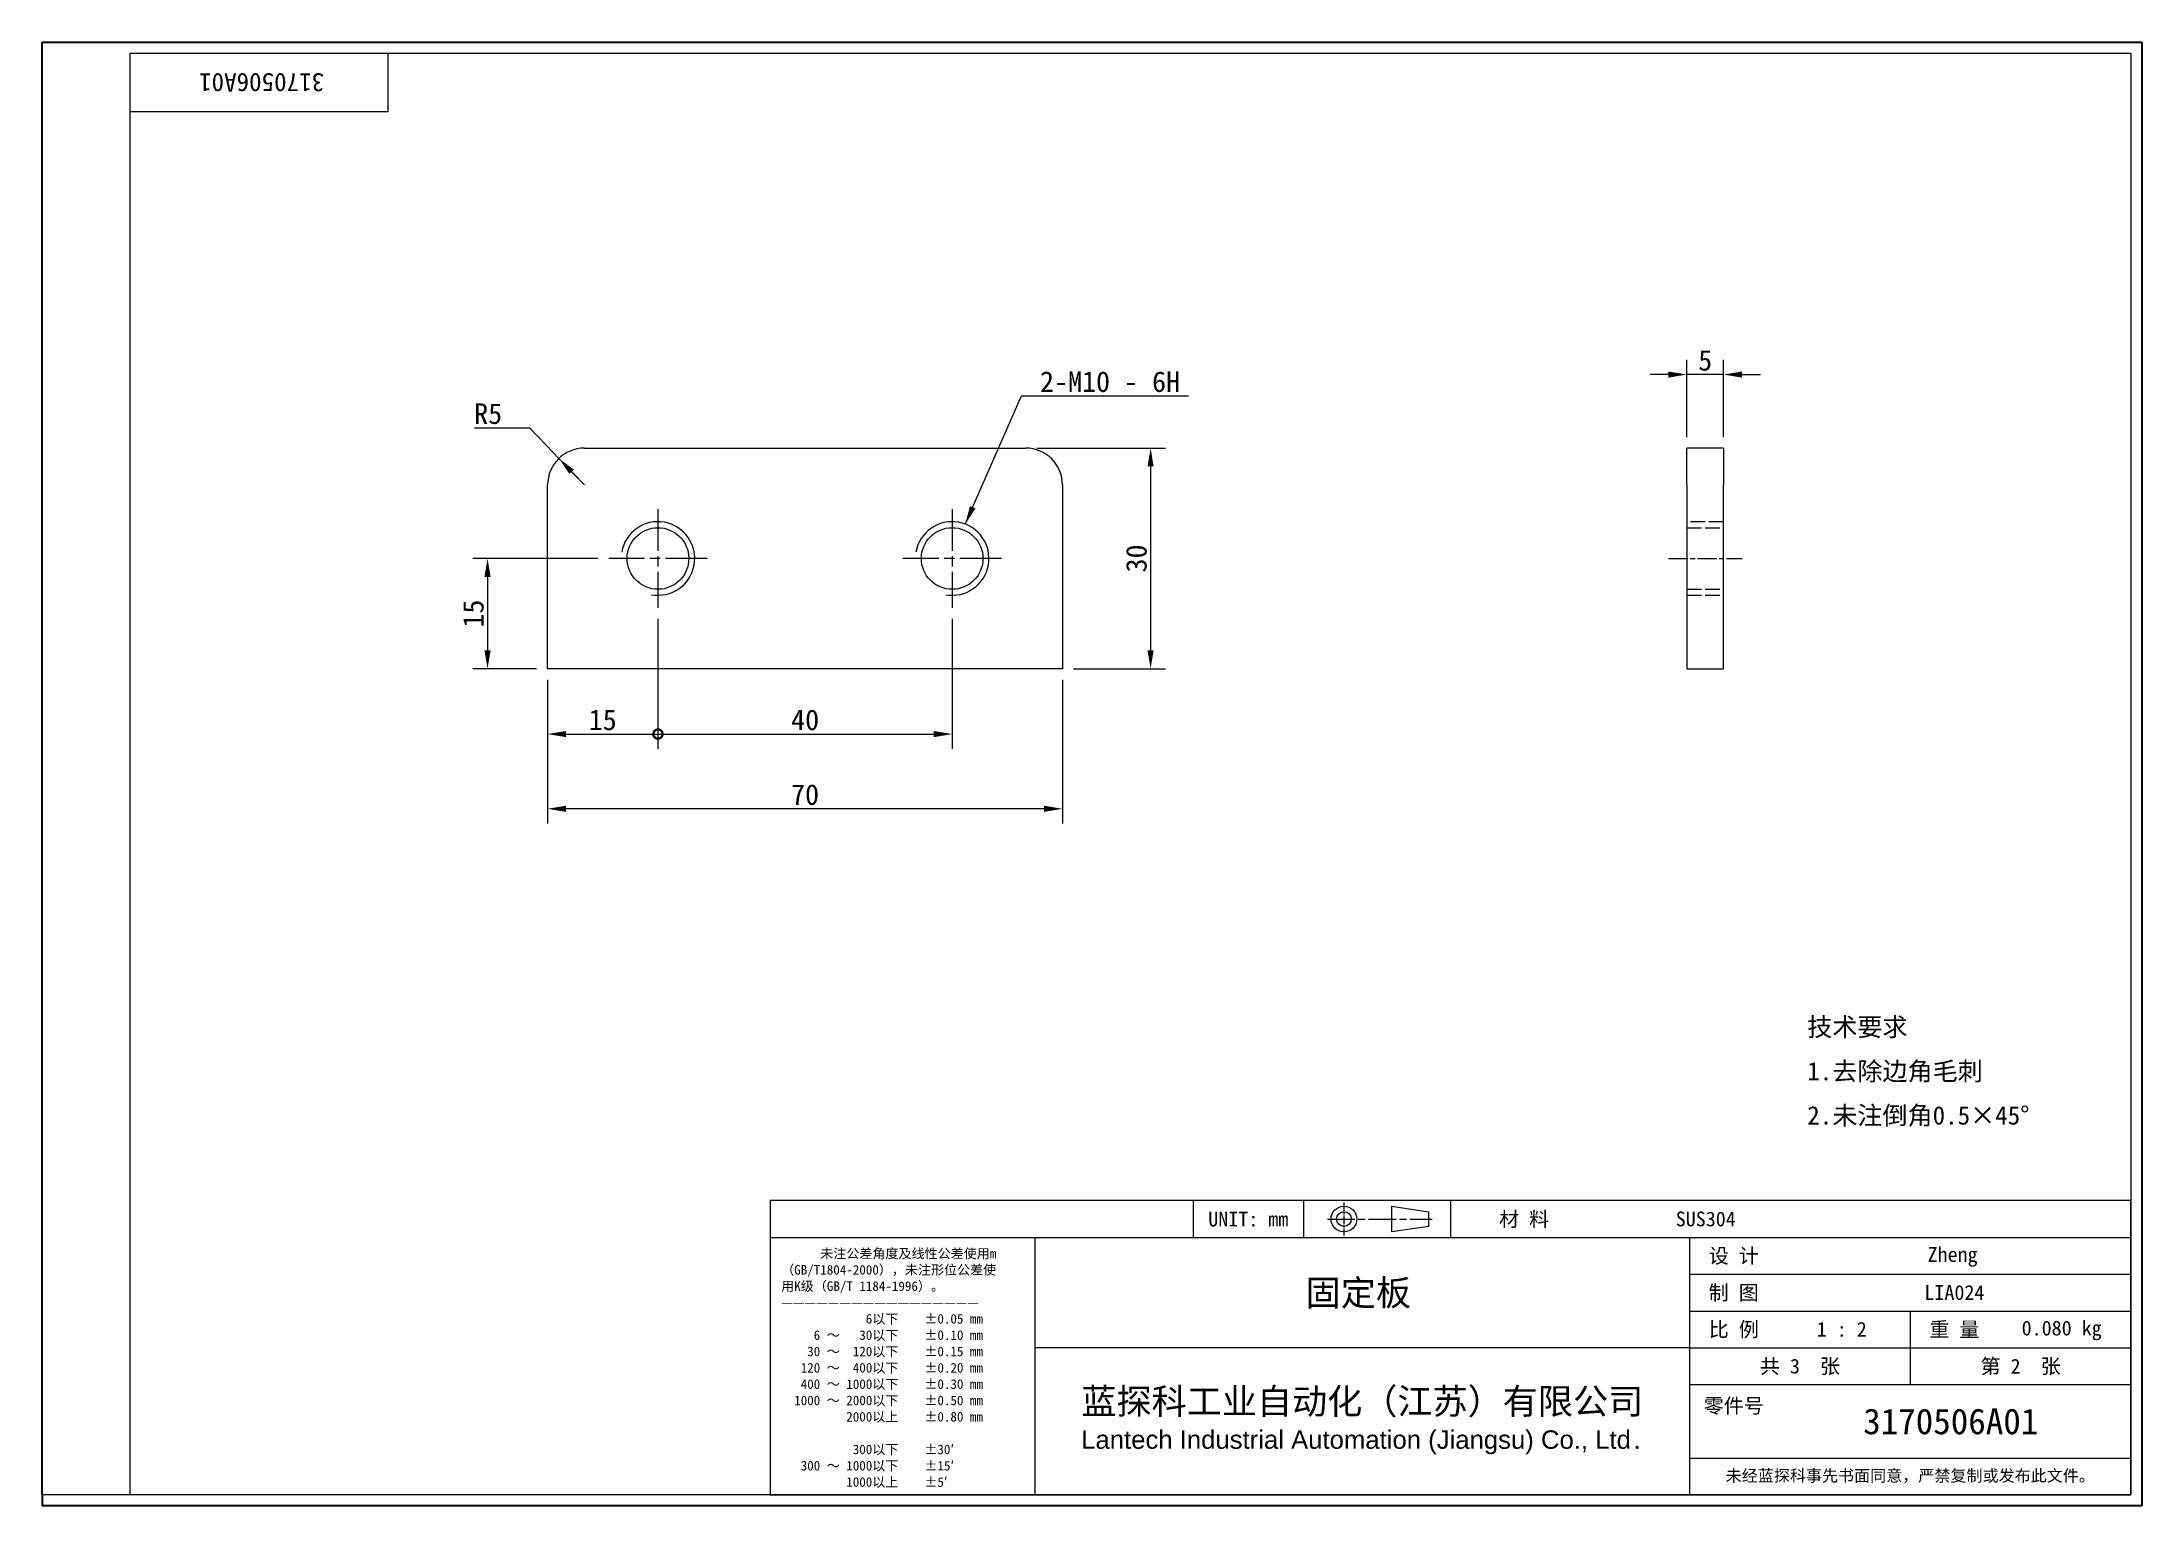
# Model space of a CAD drawing. Header units: millimetres. Extents: x 6 to 292, y 5 to 205.
import ezdxf
from ezdxf.enums import TextEntityAlignment as Align

# ---------------------------------------------------------------- set-up
doc = ezdxf.new("R2010")
doc.units = ezdxf.units.MM
doc.linetypes.add('CHAIN', pattern=[0.3543, 0.2362, -0.0295, 0.0591, -0.0295])
doc.linetypes.add('DASHED', pattern=[0.2067, 0.1654, -0.0413])
for name, color, linetype, lineweight in [('1', 7, 'Continuous', 18), ('可见 (ISO)', 7, 'Continuous', 25), ('可见窄的 (ISO)', 7, 'Continuous', 18), ('图框 (ISO)', 7, 'Continuous', 35), ('标题 (ISO)', 7, 'Continuous', 25)]:
    doc.layers.add(name, color=color, linetype=linetype, lineweight=lineweight)
for name, color, linetype, lineweight, true_color in [('中心标记 (ISO)', 1, 'CHAIN', 18, 0xff0000), ('中心线 (ISO)', 1, 'CHAIN', 18, 0xff0000), ('尺寸 (ISO)', 7, 'Continuous', 18, 0x008000), ('符号 (ISO)', 7, 'Continuous', 18, 0x008000), ('隐藏 (ISO)', 5, 'DASHED', 18, 0x0000ff)]:
    doc.layers.add(name, color=color, linetype=linetype, lineweight=lineweight, true_color=true_color)
doc.styles.add('文本样式164', font='SimSun.ttf')
doc.styles.add('文本样式165', font='SimSun.ttf')
doc.styles.add('文本样式74', font='SimSun.ttf')
doc.styles.add('最新国标', font='simfang.ttf')
doc.styles.add('注释文本 (ISO)', font='simfang.ttf')
doc.dimstyles.new('默认 (GB)', dxfattribs={"dimtxt": 2.8, "dimasz": 2.5, "dimexe": 2, "dimexo": 1.5, "dimgap": 0.5, "dimtad": 1, "dimtoh": 1, "dimdsep": 46, "dimtxsty": '最新国标', "dimcen": 0.09, "dimdle": 10, "dimclrd": 256, "dimclre": 256, "dimclrt": 256, "dimaunit": 1, "dimadec": 3, "dimazin": 2, "dimtfac": 0.535714, "dimtdec": 3, "dimtmove": 0, "dimatfit": 3, "dimfxl": 0, "dimtolj": 1, "dimlwd": -1, "dimlwe": -1, "dimarcsym": 0})
doc.dimstyles.new('默认 (GB)$7', dxfattribs={"dimtxt": 2.8, "dimasz": 2.5, "dimexe": 2, "dimexo": 1.5, "dimgap": 0.5, "dimtad": 1, "dimtoh": 1, "dimdsep": 46, "dimtxsty": '最新国标', "dimcen": 0.09, "dimdle": 10, "dimclrd": 256, "dimclre": 256, "dimclrt": 256, "dimaunit": 1, "dimadec": 3, "dimazin": 2, "dimtfac": 0.535714, "dimtdec": 3, "dimtmove": 0, "dimatfit": 3, "dimfxl": 0, "dimtolj": 1, "dimlwd": -1, "dimlwe": -1, "dimarcsym": 0})

# ---------------------------------------------------------------- blocks, each defined once
blk = doc.blocks.new('图框 最新国标')
at = {"layer": '图框 (ISO)'}
for p, q in [((6, 7), (6, 204.5)), ((6, 204.5), (291.5, 204.5)), ((291.5, 204.5), (291.5, 5.5)), ((6, 7), (6, 5.5)), ((6, 7), (6, 5.5)), ((291.5, 5.5), (6, 5.5))]:
    blk.add_line(p, q, dxfattribs=at)
at = {"layer": '图框 (ISO)', "color": 7, "linetype": 'Continuous', "lineweight": 25}
for p, q in [((18, 203), (290, 203)), ((18, 7), (18, 203)), ((18, 203), (290, 203)), ((53, 203), (53, 195)), ((290, 203), (290, 7)), ((290, 203), (290, 7)), ((53, 195), (18, 195)), ((290, 7), (6, 7)), ((290, 7), (18, 7))]:
    blk.add_line(p, q, dxfattribs=at)
at = {"layer": '图框 (ISO)', "style": '文本样式74'}
blk.add_attdef('零件代号_001', (44.36, 200.25), '', height=2.5, rotation=180, dxfattribs=at)
blk = doc.blocks.new('标题栏 最新国标')
at = {"layer": '标题 (ISO)'}
for p, q in [((381.98, -183.84), (196.98, -183.84)), ((196.98, -183.84), (196.98, -223.84)), ((254.48, -183.84), (254.48, -188.84)), ((269.48, -183.84), (269.48, -188.84)), ((281.48, -188.09), (281.48, -184.59)), ((281.48, -184.59), (286.48, -185.34)), ((286.48, -185.34), (286.48, -187.34)), ((289.48, -183.84), (289.48, -188.84)), ((381.98, -223.84), (381.98, -183.84)), ((383.48, -183.84), (383.48, -225.34)), ((286.48, -187.34), (281.48, -188.09)), ((196.98, -188.84), (381.98, -188.84)), ((232.98, -188.84), (232.98, -223.84)), ((321.98, -188.84), (321.98, -223.84)), ((321.98, -193.84), (381.98, -193.84)), ((321.98, -198.84), (381.98, -198.84)), ((351.98, -198.84), (351.98, -208.84)), ((321.98, -203.84), (232.98, -203.84)), ((321.98, -203.84), (381.98, -203.84)), ((321.98, -208.84), (381.98, -208.84)), ((321.98, -218.84), (381.98, -218.84)), ((196.98, -223.84), (381.98, -223.84)), ((383.48, -225.34), (196.98, -225.34))]:
    blk.add_line(p, q, dxfattribs=at)
at = {"layer": '标题 (ISO)', "linetype": 'CHAIN', "ltscale": 5.000333}
blk.add_line((274.98, -184.09), (274.98, -188.59), dxfattribs=at)
at = {"layer": '标题 (ISO)', "linetype": 'CHAIN', "ltscale": 15.834605}
blk.add_line((272.73, -186.34), (286.98, -186.34), dxfattribs=at)
at = {"layer": '标题 (ISO)'}
for radius in [1.75, 1]:
    blk.add_circle((274.98, -186.34), radius, dxfattribs=at)
at = {"layer": '1', "style": '文本样式164'}
for s, p in [('UNIT: mm', (261.98, -186.34)), ('材 料', (299.48, -186.34)), ('设 计', (327.98, -191.34)), ('制 图', (327.98, -196.34)), ('比 例', (327.98, -201.34)), ('重 量', (357.98, -201.34)), ('共 3  张', (336.98, -206.34)), ('第 2  张', (366.98, -206.34))]:
    blk.add_text(s, height=2, dxfattribs=at).set_placement(p, align=Align.MIDDLE_CENTER)
at = {"layer": '标题 (ISO)', "style": '注释文本 (ISO)'}
for s, insert, char_height, attachment_point, line_spacing_factor in [('\\fSimSun|b0|i0;{\\H1.3000;      未注公差角度及线性公差使用m\\P}\\fSimSun|b0|i0;{\\H1.3000;（GB/T1804-2000），未注形位公差使\\P}\\fSimSun|b0|i0;{\\H1.3000;用K级（GB/T 1184-1996）。\\P}\\fSimSun|b0|i0;{\\H1.3000;—————————————————\\P}\\fSimSun|b0|i0;{\\H1.3000;             6以下    ±0.05 mm\\P}\\fSimSun|b0|i0;{\\H1.3000;     6 ～   30以下    ±0.10 mm\\P}\\fSimSun|b0|i0;{\\H1.3000;    30 ～  120以下    ±0.15 mm\\P}\\fSimSun|b0|i0;{\\H1.3000;   120 ～  400以下    ±0.20 mm\\P}\\fSimSun|b0|i0;{\\H1.3000;   400 ～ 1000以下    ±0.30 mm\\P}\\fSimSun|b0|i0;{\\H1.3000;  1000 ～ 2000以下    ±0.50 mm\\P}\\fSimSun|b0|i0;{\\H1.3000;          2000以上    ±0.80 mm\\P}\\fSimSun|b0|i0;{\\H1.3000;\\P}\\fSimSun|b0|i0;{\\H1.3000;           300以下    ±30′\\P}\\fSimSun|b0|i0;{\\H1.3000;   300 ～ 1000以下    ±15′\\P}\\fSimSun|b0|i0;{\\H1.3000;          1000以上    ±5′}', (198.48, -206.63), 1.3, 4, 1.023913), ('{\\fMicrosoft YaHei|b0|i0|c134|p34;\\H1.75x;蓝探科工业自动化（江苏）有限公司\\P\\fArial|b0|i0|c0|p34;\\H0.71429x;Lantech Industrial Automation (Jiangsu) Co., Ltd\\fFangSong|b0|i0|c134|p49;.\\H1.15195x; }', (277.48, -213.84), 2, 5, 0.978695)]:
    blk.add_mtext(s, dxfattribs=dict(at, insert=insert, char_height=char_height, attachment_point=attachment_point, line_spacing_factor=line_spacing_factor))
at = {"layer": '标题 (ISO)', "attachment_point": 5, "style": '注释文本 (ISO)'}
for s, insert, char_height in [('\\fFangSong|b0|i0;LIA024', (357.98, -196.34), 2), ('\\fFangSong|b0|i0;零件号', (327.98, -211.84), 2), ('\\fSimSun|b0|i0;{\\H1.6000;未经蓝探科事先书面同意，严禁复制或发布此文件。}', (351.98, -221.34), 1.6)]:
    blk.add_mtext(s, dxfattribs=dict(at, insert=insert, char_height=char_height))
at = {"layer": '标题 (ISO)'}
for tag, p, height, style in [('材料_001', (320.09, -187.33), 2, '注释文本 (ISO)'), ('设计人_001', (354.33, -192.16), 2, '注释文本 (ISO)'), ('库存编号_001', (269.78, -198.11), 3.5, '文本样式165'), ('视图比例_001', (339.26, -202.33), 2, '注释文本 (ISO)'), ('质量\\P3;_001', (367.12, -202.16), 2, '注释文本 (ISO)'), ('零件代号_001', (345.58, -215.59), 3.5, '文本样式165')]:
    blk.add_attdef(tag, p, '', height=height, dxfattribs=dict(at, style=style))
blk = doc.blocks.new('*D5')
at = {"layer": 'Defpoints', "color": 0, "transparency": 16777216}
for p in [(74.74, 119.3), (144.74, 119.3), (74.74, 100.27)]:
    blk.add_point(p, dxfattribs=at)
at = {"layer": '尺寸 (ISO)', "color": 116, "true_color": 0x00803f, "transparency": 16777216}
for p, q in [((74.74, 117.8), (74.74, 98.27)), ((144.74, 117.8), (144.74, 98.27)), ((142.24, 100.27), (77.24, 100.27))]:
    blk.add_line(p, q, dxfattribs=at)
for points in [[(77.24, 100.69), (77.24, 99.85), (74.74, 100.27)], [(142.24, 100.69), (142.24, 99.85), (144.74, 100.27)]]:
    blk.add_solid(points, dxfattribs=at)
at = {"layer": '尺寸 (ISO)', "transparency": 16777216, "insert": (109.74, 102.18), "char_height": 2.8, "attachment_point": 5, "style": '最新国标'}
blk.add_mtext('\\A1;70', dxfattribs=at)
blk = doc.blocks.new('*D6')
at = {"layer": 'Defpoints', "color": 0, "transparency": 16777216}
for p in [(139.74, 149.3), (144.74, 119.3), (156.72, 119.3)]:
    blk.add_point(p, dxfattribs=at)
at = {"layer": '尺寸 (ISO)', "color": 116, "true_color": 0x00803f, "transparency": 16777216}
for p, q in [((141.24, 149.3), (158.72, 149.3)), ((156.72, 146.8), (156.72, 121.8)), ((146.24, 119.3), (158.72, 119.3))]:
    blk.add_line(p, q, dxfattribs=at)
for points in [[(156.3, 146.8), (157.13, 146.8), (156.72, 149.3)], [(156.3, 121.8), (157.13, 121.8), (156.72, 119.3)]]:
    blk.add_solid(points, dxfattribs=at)
at = {"layer": '尺寸 (ISO)', "transparency": 16777216, "insert": (154.8, 134.3), "char_height": 2.8, "attachment_point": 5, "rotation": 90, "style": '最新国标'}
blk.add_mtext('\\A1;30', dxfattribs=at)
blk = doc.blocks.new('*D7')
at = {"layer": 'Defpoints', "color": 0, "transparency": 16777216}
for p in [(83.05, 134.3), (66.57, 119.3), (74.74, 119.3)]:
    blk.add_point(p, dxfattribs=at)
at = {"layer": '尺寸 (ISO)', "color": 116, "true_color": 0x00803f, "transparency": 16777216}
for p, q in [((81.55, 134.3), (64.57, 134.3)), ((66.57, 131.8), (66.57, 121.8)), ((73.24, 119.3), (64.57, 119.3))]:
    blk.add_line(p, q, dxfattribs=at)
for points in [[(66.15, 131.8), (66.99, 131.8), (66.57, 134.3)], [(66.15, 121.8), (66.99, 121.8), (66.57, 119.3)]]:
    blk.add_solid(points, dxfattribs=at)
at = {"layer": '尺寸 (ISO)', "transparency": 16777216, "insert": (64.66, 126.8), "char_height": 2.8, "attachment_point": 5, "rotation": 90, "style": '最新国标'}
blk.add_mtext('\\A1;15', dxfattribs=at)
blk = doc.blocks.new('_DotSmall')
at = {"color": 0, "linetype": 'ByBlock', "const_width": 0.5}
blk.add_lwpolyline([(-0.0625, 0, 1), (0.0625, 0, 1)], format="xyb", close=True, dxfattribs=at)
blk = doc.blocks.new('*D8')
at = {"layer": 'Defpoints', "color": 0, "transparency": 16777216}
for p in [(89.74, 127.61), (74.74, 119.3), (89.74, 110.43)]:
    blk.add_point(p, dxfattribs=at)
at = {"layer": '尺寸 (ISO)', "color": 116, "true_color": 0x00803f, "transparency": 16777216}
for p, q in [((89.74, 126.11), (89.74, 108.43)), ((74.74, 117.8), (74.74, 108.43)), ((77.24, 110.43), (89.74, 110.43))]:
    blk.add_line(p, q, dxfattribs=at)
blk.add_solid([(77.24, 110.84), (77.24, 110.01), (74.74, 110.43)], dxfattribs=at)
at = {"layer": '尺寸 (ISO)', "color": 116, "true_color": 0x00803f, "transparency": 16777216, "xscale": 2.5, "yscale": 2.5, "zscale": 2.5}
blk.add_blockref('_DotSmall', (89.74, 110.43), dxfattribs=at)
at = {"layer": '尺寸 (ISO)', "transparency": 16777216, "insert": (82.23, 112.34), "char_height": 2.8, "attachment_point": 5, "style": '最新国标'}
blk.add_mtext('\\A1;15', dxfattribs=at)
blk = doc.blocks.new('*D10')
at = {"layer": 'Defpoints', "color": 0, "transparency": 16777216}
for p in [(89.74, 127.61), (129.74, 127.61), (129.74, 110.43)]:
    blk.add_point(p, dxfattribs=at)
at = {"layer": '尺寸 (ISO)', "color": 116, "true_color": 0x00803f, "transparency": 16777216}
for p, q in [((89.74, 126.11), (89.74, 108.43)), ((129.74, 126.11), (129.74, 108.43)), ((89.74, 110.43), (127.24, 110.43))]:
    blk.add_line(p, q, dxfattribs=at)
blk.add_solid([(127.24, 110.84), (127.24, 110.01), (129.74, 110.43)], dxfattribs=at)
at = {"layer": '尺寸 (ISO)', "color": 116, "true_color": 0x00803f, "transparency": 16777216, "xscale": 2.5, "yscale": 2.5, "zscale": 2.5, "rotation": 180}
blk.add_blockref('_DotSmall', (89.74, 110.43), dxfattribs=at)
at = {"layer": '尺寸 (ISO)', "transparency": 16777216, "insert": (109.75, 112.34), "char_height": 2.8, "attachment_point": 5, "style": '最新国标'}
blk.add_mtext('\\A1;40', dxfattribs=at)
blk = doc.blocks.new('*D11')
at = {"layer": 'Defpoints', "color": 0, "transparency": 16777216}
for p in [(76.27, 147.89), (79.74, 144.3)]:
    blk.add_point(p, dxfattribs=at)
at = {"layer": '尺寸 (ISO)', "color": 116, "true_color": 0x00803f, "transparency": 16777216}
for p, q in [((64.81, 152.04), (72.26, 152.04)), ((72.26, 152.04), (74.53, 149.69)), ((76.27, 147.89), (74.53, 149.69)), ((79.74, 144.3), (76.27, 147.89)), ((78, 146.09), (79.74, 144.3))]:
    blk.add_line(p, q, dxfattribs=at)
blk.add_solid([(78.3, 146.38), (77.7, 145.8), (76.27, 147.89)], dxfattribs=at)
at = {"layer": '尺寸 (ISO)', "transparency": 16777216, "insert": (66.66, 153.96), "char_height": 2.8, "attachment_point": 5, "style": '最新国标'}
blk.add_mtext('\\A1;R5', dxfattribs=at)
blk = doc.blocks.new('*D12')
at = {"layer": 'Defpoints', "color": 0, "transparency": 16777216}
for p in [(229.62, 159.3), (229.62, 149.3), (234.62, 149.3)]:
    blk.add_point(p, dxfattribs=at)
at = {"layer": '尺寸 (ISO)', "color": 116, "true_color": 0x00803f, "transparency": 16777216}
for p, q in [((229.62, 150.8), (229.62, 161.3)), ((234.62, 150.8), (234.62, 161.3)), ((227.12, 159.3), (224.62, 159.3)), ((234.62, 159.3), (229.62, 159.3)), ((237.12, 159.3), (239.62, 159.3))]:
    blk.add_line(p, q, dxfattribs=at)
for points in [[(227.12, 159.71), (227.12, 158.88), (229.62, 159.3)], [(237.12, 159.71), (237.12, 158.88), (234.62, 159.3)]]:
    blk.add_solid(points, dxfattribs=at)
at = {"layer": '尺寸 (ISO)', "transparency": 16777216, "insert": (232.12, 161.21), "char_height": 2.8, "attachment_point": 5, "style": '最新国标'}
blk.add_mtext('\\A1;5', dxfattribs=at)

msp = doc.modelspace()

# ---------------------------------------------------------------- linework, layer by layer
at = {"layer": '中心标记 (ISO)', "ltscale": 23.990969}
for p, q in [((89.7396, 140.9833), (89.7396, 127.6073)), ((129.7396, 140.9833), (129.7396, 127.6073)), ((96.4276, 134.2953), (83.0516, 134.2953)), ((136.4276, 134.2953), (123.0516, 134.2953))]:
    msp.add_line(p, q, dxfattribs=at)
at = {"layer": '中心线 (ISO)', "ltscale": 11.111974}
msp.add_line((227.1205, 134.2953), (237.1205, 134.2953), dxfattribs=at)
at = {"layer": '可见 (ISO)'}
for p, q in [((79.7396, 149.2953), (139.7396, 149.2953)), ((234.6205, 149.2953), (229.6205, 149.2953)), ((229.6205, 144.2953), (229.6205, 149.2953)), ((234.6205, 149.2953), (234.6205, 144.2953)), ((74.7396, 119.2953), (74.7396, 144.2953)), ((144.7396, 144.2953), (144.7396, 119.2953)), ((229.6205, 144.2953), (229.6205, 119.2953)), ((234.6205, 119.2953), (234.6205, 144.2953)), ((144.7396, 119.2953), (74.7396, 119.2953)), ((229.6205, 119.2953), (234.6205, 119.2953))]:
    msp.add_line(p, q, dxfattribs=at)
for centre in [(89.7396, 134.2953), (129.7396, 134.2953)]:
    msp.add_circle(centre, 4.188, dxfattribs=at)
for centre, start, end in [((79.7396, 144.2953), 90, 180), ((139.7396, 144.2953), 0, 90)]:
    msp.add_arc(centre, 5, start, end, dxfattribs=at)
at = {"layer": '可见窄的 (ISO)'}
for centre in [(89.7396, 134.2953), (129.7396, 134.2953)]:
    msp.add_arc(centre, 5, 260, 170, dxfattribs=at)
at = {"layer": '隐藏 (ISO)', "ltscale": 12.094824}
for p, q in [((234.6205, 139.2953), (229.6205, 139.2953)), ((229.6205, 138.4833), (234.6205, 138.4833)), ((229.6205, 130.1073), (234.6205, 130.1073)), ((229.6205, 129.2953), (234.6205, 129.2953))]:
    msp.add_line(p, q, dxfattribs=at)

# ---------------------------------------------------------------- block references
for name, p, values in [('图框 最新国标', (0, 0), {'零件代号_001': '3170506A01'}), ('标题栏 最新国标', (-91.9825, 230.8443), {'零件代号_001': '3170506A01', '库存编号_001': '固定板', '质量\\P3;_001': '0.080 kg', '视图比例_001': '1 : 2', '设计人_001': 'Zheng', '材料_001': 'SUS304'})]:
    msp.add_blockref(name, p).add_auto_attribs(values)

# ---------------------------------------------------------------- texts
at = {"layer": '符号 (ISO)'}
for s, insert, char_height, width, attachment_point, line_spacing_factor, style in [('2-M10 - 6H', (141.68, 156.8868), 2.8, 21.168656, 7, 0.49, '最新国标'), ('\\fFangSong|b0|i0;{\\H2.5000;技术要求\\P}\\fFangSong|b0|i0;{\\H2.5000;1.去除边角毛刺\\P}\\fFangSong|b0|i0;{\\H2.5000;2.未注倒角0.5×45°}', (245.9925, 64.455), 2.5, 35.555556, 4, 1.441304, '注释文本 (ISO)')]:
    msp.add_mtext(s, dxfattribs=dict(at, insert=insert, char_height=char_height, width=width, attachment_point=attachment_point, line_spacing_factor=line_spacing_factor, style=style))

# ---------------------------------------------------------------- dimensions: what is measured, and where the dimension line sits
at = {"layer": '尺寸 (ISO)', "color": 116, "true_color": 0x00803f}
for base, p1, p2, angle, override, picture, middle in [((229.6205, 159.2953), (234.6205, 149.2953), (229.6205, 149.2953), 180, {"dimgap": 0.5, "dimtoh": 0, "dimdec": 2, "dimtol": 0, "dimlim": 0, "dimtp": 0, "dimtm": 0, "dimtdec": 3, "dimtofl": 1, "dimatfit": 1}, '*D12', (232.1205, 159.2953)), ((156.717, 119.2953), (139.7396, 149.2953), (144.7396, 119.2953), 270, {"dimgap": 0.5, "dimtoh": 0, "dimdec": 2, "dimtol": 0, "dimlim": 0, "dimtp": 0, "dimtm": 0, "dimtdec": 3, "dimtofl": 0, "dimatfit": 1}, '*D6', (156.717, 134.2953)), ((66.5712, 119.2953), (83.0516, 134.2953), (74.7396, 119.2953), 90, {"dimgap": 0.5, "dimtoh": 0, "dimdec": 2, "dimtol": 0, "dimlim": 0, "dimtp": 0, "dimtm": 0, "dimtdec": 3, "dimtofl": 0, "dimatfit": 1}, '*D7', (66.5712, 126.7953)), ((89.7396, 110.4257), (74.7396, 119.2953), (89.7396, 127.6073), 180, {"dimgap": 0.5, "dimtoh": 0, "dimdec": 2, "dimblk2": 'DotSmall', "dimsah": 1, "dimdle": 0, "dimtol": 0, "dimlim": 0, "dimtp": 0, "dimtm": 0, "dimtdec": 3, "dimtofl": 0, "dimatfit": 1}, '*D8', (82.2296, 110.4257)), ((129.7396, 110.4257), (89.7396, 127.6073), (129.7396, 127.6073), 180, {"dimgap": 0.5, "dimtoh": 0, "dimdec": 2, "dimblk1": 'DotSmall', "dimsah": 1, "dimdle": 0, "dimtol": 0, "dimlim": 0, "dimtp": 0, "dimtm": 0, "dimtdec": 3, "dimtofl": 0, "dimatfit": 1}, '*D10', (109.7496, 110.4257)), ((74.7396, 100.2684), (144.7396, 119.2953), (74.7396, 119.2953), 180, {"dimgap": 0.5, "dimtoh": 0, "dimdec": 2, "dimtol": 0, "dimlim": 0, "dimtp": 0, "dimtm": 0, "dimtdec": 3, "dimtofl": 0, "dimatfit": 1}, '*D5', (109.7396, 100.2684))]:
    dim = msp.add_linear_dim(base=base, p1=p1, p2=p2, angle=angle, dimstyle='默认 (GB)', override=override, dxfattribs=at)
    dim.commit()
    dim.dimension.update_dxf_attribs({"geometry": picture, "text_midpoint": middle, "dimtype": 160})
dim = msp.add_radius_dim(center=(79.7396, 144.2953), mpoint=(76.2662, 147.8918), dimstyle='默认 (GB)', override={"dimgap": 0.5, "dimtih": 1, "dimdec": 2, "dimlfac": 1, "dimcen": 0, "dimtol": 0, "dimlim": 0, "dimtp": 0, "dimtm": 0, "dimtdec": 3}, dxfattribs=at)
dim.commit()
dim.dimension.update_dxf_attribs({"geometry": '*D11', "text_midpoint": (66.6629, 152.0413), "dimtype": 164})

# ---------------------------------------------------------------- leaders
at = {"layer": '符号 (ISO)', "annotation_type": 0, "has_hookline": 1, "hookline_direction": 0, "text_width": 20.192}
msp.add_leader([(131.5241, 138.966), (139.18, 156.4201), (141.68, 156.4201)], dimstyle='默认 (GB)$7', override={"dimgap": 0, "dimtad": 1}, dxfattribs=at)

doc.saveas('drawing.dxf')
